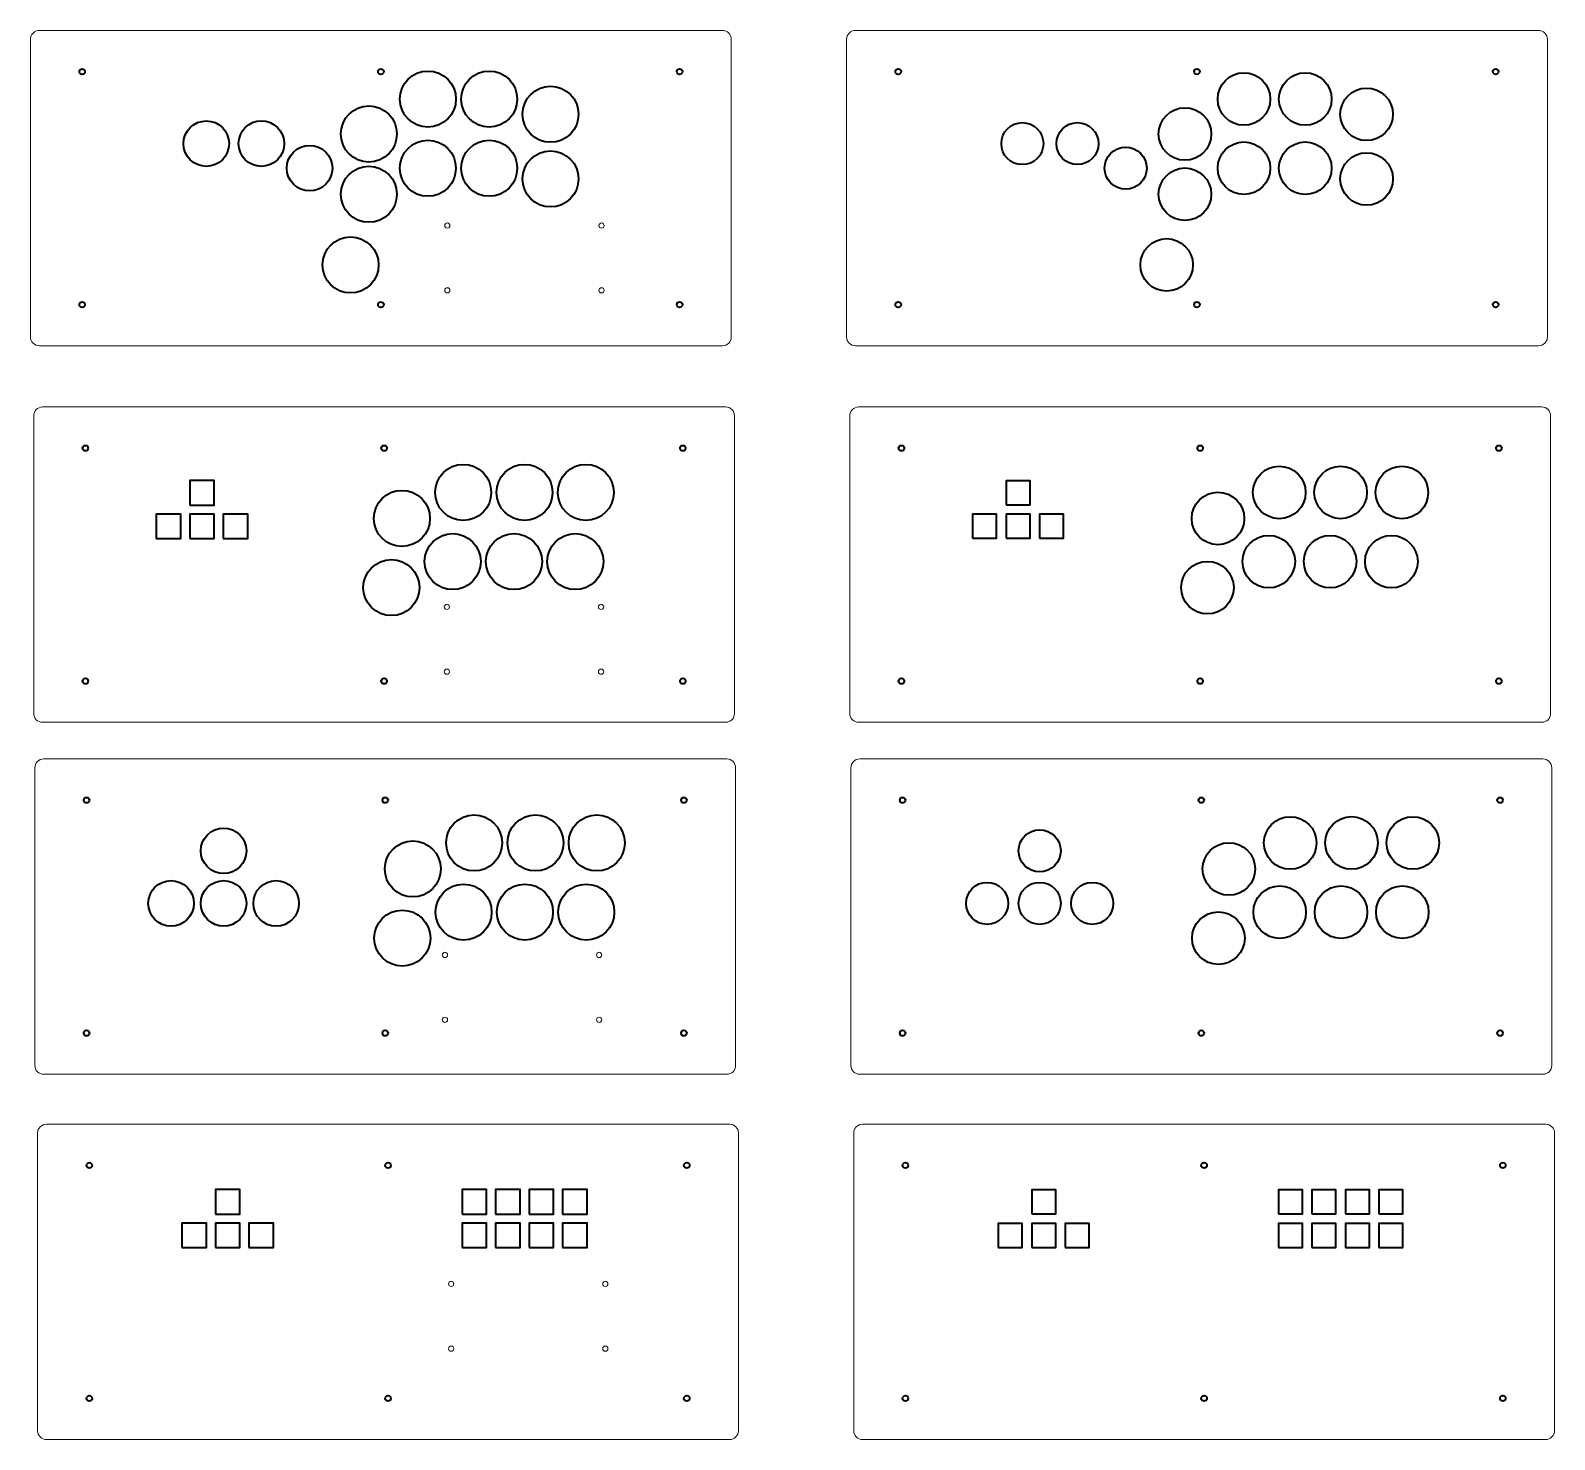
# Model space of a CAD drawing. Header units: millimetres. Extents: x 334 to 2107, y -1384 to 318.
# Drawn here: x 1237 to 2107, y -1384 to -580 of the extents above; entities that cross this region are included whole.
import ezdxf

# ---------------------------------------------------------------- set-up
doc = ezdxf.new("R2010")
doc.units = ezdxf.units.MM
doc.header["$MEASUREMENT"] = 0
doc.layers.add('Layer 1', color=7, linetype='Continuous')

msp = doc.modelspace()

# ---------------------------------------------------------------- linework, layer by layer
at = {"layer": 'Layer 1', "color": 250, "lineweight": 35}
for points in [[(1328.0575, -850.9573), (1342.0575, -850.9573), (1342.0575, -836.9573), (1328.0575, -836.9573), (1328.0575, -850.9573)], [(1794.0018, -850.8073), (1807.7018, -850.8073), (1807.7018, -837.1073), (1794.0018, -837.1073), (1794.0018, -850.8073)], [(1308.9572, -870.0576), (1322.9572, -870.0576), (1322.9572, -856.0576), (1308.9572, -856.0576), (1308.9572, -870.0576)], [(1328.0575, -870.0576), (1342.0575, -870.0576), (1342.0575, -856.0576), (1328.0575, -856.0576), (1328.0575, -870.0576)], [(1347.1575, -870.0576), (1361.1575, -870.0576), (1361.1575, -856.0576), (1347.1575, -856.0576), (1347.1575, -870.0576)], [(1774.9015, -869.9076), (1788.6015, -869.9076), (1788.6015, -856.2076), (1774.9015, -856.2076), (1774.9015, -869.9076)], [(1794.0018, -869.9076), (1807.7018, -869.9076), (1807.7018, -856.2076), (1794.0018, -856.2076), (1794.0018, -869.9076)], [(1813.1018, -869.9076), (1826.8018, -869.9076), (1826.8018, -856.2076), (1813.1018, -856.2076), (1813.1018, -869.9076)], [(1342.732, -1255.7555), (1356.732, -1255.7555), (1356.732, -1241.7555), (1342.732, -1241.7555), (1342.732, -1255.7555)], [(1483.5586, -1255.7555), (1497.5586, -1255.7555), (1497.5586, -1241.7555), (1483.5586, -1241.7555), (1483.5586, -1255.7555)], [(1502.6589, -1255.7555), (1516.6589, -1255.7555), (1516.6589, -1241.7555), (1502.6589, -1241.7555), (1502.6589, -1255.7555)], [(1521.7589, -1255.7555), (1535.7589, -1255.7555), (1535.7589, -1241.7555), (1521.7589, -1241.7555), (1521.7589, -1255.7555)], [(1540.8589, -1255.7555), (1554.8589, -1255.7555), (1554.8589, -1241.7555), (1540.8589, -1241.7555), (1540.8589, -1255.7555)], [(1808.6763, -1255.6055), (1822.3763, -1255.6055), (1822.3763, -1241.9055), (1808.6763, -1241.9055), (1808.6763, -1255.6055)], [(1949.5029, -1255.6055), (1963.2029, -1255.6055), (1963.2029, -1241.9055), (1949.5029, -1241.9055), (1949.5029, -1255.6055)], [(1968.6032, -1255.6055), (1982.3032, -1255.6055), (1982.3032, -1241.9055), (1968.6032, -1241.9055), (1968.6032, -1255.6055)], [(1987.7032, -1255.6055), (2001.4032, -1255.6055), (2001.4032, -1241.9055), (1987.7032, -1241.9055), (1987.7032, -1255.6055)], [(2006.8032, -1255.6055), (2020.5032, -1255.6055), (2020.5032, -1241.9055), (2006.8032, -1241.9055), (2006.8032, -1255.6055)], [(1323.6317, -1274.8558), (1337.6317, -1274.8558), (1337.6317, -1260.8558), (1323.6317, -1260.8558), (1323.6317, -1274.8558)], [(1342.732, -1274.8558), (1356.732, -1274.8558), (1356.732, -1260.8558), (1342.732, -1260.8558), (1342.732, -1274.8558)], [(1361.832, -1274.8558), (1375.832, -1274.8558), (1375.832, -1260.8558), (1361.832, -1260.8558), (1361.832, -1274.8558)], [(1483.5586, -1274.8558), (1497.5586, -1274.8558), (1497.5586, -1260.8558), (1483.5586, -1260.8558), (1483.5586, -1274.8558)], [(1502.6589, -1274.8558), (1516.6589, -1274.8558), (1516.6589, -1260.8558), (1502.6589, -1260.8558), (1502.6589, -1274.8558)], [(1521.7589, -1274.8558), (1535.7589, -1274.8558), (1535.7589, -1260.8558), (1521.7589, -1260.8558), (1521.7589, -1274.8558)], [(1540.8589, -1274.8558), (1554.8589, -1274.8558), (1554.8589, -1260.8558), (1540.8589, -1260.8558), (1540.8589, -1274.8558)], [(1789.576, -1274.7058), (1803.276, -1274.7058), (1803.276, -1261.0058), (1789.576, -1261.0058), (1789.576, -1274.7058)], [(1808.6763, -1274.7058), (1822.3763, -1274.7058), (1822.3763, -1261.0058), (1808.6763, -1261.0058), (1808.6763, -1274.7058)], [(1827.7763, -1274.7058), (1841.4763, -1274.7058), (1841.4763, -1261.0058), (1827.7763, -1261.0058), (1827.7763, -1274.7058)], [(1949.5029, -1274.7058), (1963.2029, -1274.7058), (1963.2029, -1261.0058), (1949.5029, -1261.0058), (1949.5029, -1274.7058)], [(1968.6032, -1274.7058), (1982.3032, -1274.7058), (1982.3032, -1261.0058), (1968.6032, -1261.0058), (1968.6032, -1274.7058)], [(1987.7032, -1274.7058), (2001.4032, -1274.7058), (2001.4032, -1261.0058), (1987.7032, -1261.0058), (1987.7032, -1274.7058)], [(2006.8032, -1274.7058), (2020.5032, -1274.7058), (2020.5032, -1261.0058), (2006.8032, -1261.0058), (2006.8032, -1274.7058)]]:
    msp.add_lwpolyline(points, close=True, dxfattribs=at)
for centre, major_axis, ratio in [((1464.0061, -619.1515), (0, 16), 1), ((1499.0061, -619.1515), (0, 16), 1), ((1929.8004, -619.1515), (0, 15), 1), ((1964.8004, -619.1515), (0, 15), 1), ((1534.0061, -627.8609), (0, 16), 1), ((1999.8004, -627.8609), (0, 15), 1), ((1430.3161, -639.1057), (0, 16), 1), ((1896.1104, -639.1057), (0, 15), 1), ((1337.528, -644.6143), (0, 13.0001), 0.99999231), ((1368.9779, -644.5894), (0, 13.0001), 0.99999231), ((1803.3223, -644.6143), (0, 12.0001), 0.99999167), ((1834.7722, -644.5894), (0, 12.0001), 0.99999167), ((1464.0018, -658.6515), (0, 16), 1), ((1499.0018, -658.6515), (0, 16), 1), ((1929.7961, -658.6515), (0, 15), 1), ((1964.7961, -658.6515), (0, 15), 1), ((1396.5029, -658.6268), (0, 13.0001), 0.99999231), ((1534.0018, -664.7704), (0, 16), 1), ((1862.2972, -658.6268), (0, 12.0001), 0.99999167), ((1999.7961, -664.7704), (0, 15), 1), ((1430.3161, -673.5015), (0, 16), 1), ((1896.1104, -673.5015), (0, 15), 1), ((1419.8739, -713.8505), (0, 16), 1), ((1885.6682, -713.8505), (0, 15), 1), ((1484.1646, -843.7372), (0, 16), 1), ((1519.1646, -843.7247), (0, 16), 1), ((1554.1646, -843.7372), (0, 16), 1), ((1949.9589, -843.7372), (0, 15), 1), ((1984.9589, -843.7247), (0, 15), 1), ((2019.9589, -843.7372), (0, 15), 1), ((1449.1646, -858.5872), (0, 16), 1), ((1914.9589, -858.5872), (0, 15), 1), ((1478.1646, -883.2247), (0, 16), 1), ((1513.1647, -883.2247), (0, 16), 1), ((1548.1646, -883.2247), (0, 16), 1), ((1943.9589, -883.2247), (0, 15), 1), ((1978.959, -883.2247), (0, 15), 1), ((2013.9589, -883.2247), (0, 15), 1), ((1443.1646, -898.0747), (0, 16), 1), ((1908.9589, -898.0747), (0, 15), 1), ((1490.4147, -1043.8427), (0, 16), 1), ((1525.4147, -1043.8302), (0, 16), 1), ((1560.4147, -1043.8427), (0, 16), 1), ((1956.209, -1043.8427), (0, 15), 1), ((1991.209, -1043.8302), (0, 15), 1), ((2026.209, -1043.8427), (0, 15), 1), ((1347.4084, -1048.3241), (0, 13.0001), 0.99999231), ((1455.4147, -1058.6927), (0, 16), 1), ((1813.2027, -1048.3241), (0, 12.0001), 0.99999167), ((1921.209, -1058.6927), (0, 15), 1), ((1317.4084, -1078.3241), (0, 13.0001), 0.99999231), ((1347.4084, -1078.3241), (0, 13.0001), 0.99999231), ((1377.4084, -1078.3241), (0, 13.0001), 0.99999231), ((1484.4147, -1083.3302), (0, 16), 1), ((1519.4148, -1083.3302), (0, 16), 1), ((1554.4147, -1083.3302), (0, 16), 1), ((1783.2027, -1078.3241), (0, 12.0001), 0.99999167), ((1813.2027, -1078.3241), (0, 12.0001), 0.99999167), ((1843.2027, -1078.3241), (0, 12.0001), 0.99999167), ((1950.209, -1083.3302), (0, 15), 1), ((1985.2091, -1083.3302), (0, 15), 1), ((2020.209, -1083.3302), (0, 15), 1), ((1449.4147, -1098.1802), (0, 16), 1), ((1915.209, -1098.1802), (0, 15), 1)]:
    msp.add_ellipse(centre, major_axis=major_axis, ratio=ratio, dxfattribs=at)
at = {"layer": 'Layer 1', "lineweight": 9}
for points in [[(1237.1839, -585.007), (1237.1839, -585.007), (1237.1839, -755.007), (1237.1839, -755.007), (1237.1848, -756.3339), (1237.7127, -757.6062), (1238.6516, -758.5439), (1239.5904, -759.4815), (1240.857, -760.0079), (1242.1839, -760.007), (1242.1839, -760.007), (1632.1839, -760.007), (1632.1839, -760.007), (1633.5108, -760.0062), (1634.7831, -759.4783), (1635.7208, -758.5394), (1636.6585, -757.6005), (1637.1848, -756.3339), (1637.1839, -755.007), (1637.1839, -755.007), (1637.1839, -585.007), (1637.1839, -585.007), (1637.1831, -583.6801), (1636.6552, -582.4079), (1635.7163, -581.4702), (1634.7774, -580.5325), (1633.5108, -580.0062), (1632.1839, -580.007), (1632.1839, -580.007), (1242.1839, -580.007), (1242.1839, -580.007), (1240.857, -580.0079), (1239.5848, -580.5358), (1238.6471, -581.4746), (1237.7094, -582.4135), (1237.1831, -583.6801), (1237.1839, -585.007)], [(1702.9782, -585.007), (1702.9782, -585.007), (1702.9782, -755.007), (1702.9782, -755.007), (1702.9791, -756.3339), (1703.507, -757.6062), (1704.4459, -758.5439), (1705.3847, -759.4815), (1706.6513, -760.0079), (1707.9782, -760.007), (1707.9782, -760.007), (2097.9782, -760.007), (2097.9782, -760.007), (2099.3051, -760.0062), (2100.5774, -759.4783), (2101.5151, -758.5394), (2102.4528, -757.6005), (2102.9791, -756.3339), (2102.9782, -755.007), (2102.9782, -755.007), (2102.9782, -585.007), (2102.9782, -585.007), (2102.9774, -583.6801), (2102.4495, -582.4079), (2101.5106, -581.4702), (2100.5717, -580.5325), (2099.3051, -580.0062), (2097.9782, -580.007), (2097.9782, -580.007), (1707.9782, -580.007), (1707.9782, -580.007), (1706.6513, -580.0079), (1705.3791, -580.5358), (1704.4414, -581.4746), (1703.5037, -582.4135), (1702.9774, -583.6801), (1702.9782, -585.007)], [(1239.018, -799.959), (1239.018, -799.959), (1239.018, -969.959), (1239.018, -969.959), (1239.0189, -971.2859), (1239.5468, -972.5582), (1240.4857, -973.4959), (1241.4245, -974.4335), (1242.6911, -974.9599), (1244.018, -974.959), (1244.018, -974.959), (1634.018, -974.959), (1634.018, -974.959), (1635.3449, -974.9582), (1636.6172, -974.4303), (1637.5549, -973.4914), (1638.4926, -972.5525), (1639.0189, -971.2859), (1639.018, -969.959), (1639.018, -969.959), (1639.018, -799.959), (1639.018, -799.959), (1639.0172, -798.6321), (1638.4893, -797.3599), (1637.5504, -796.4222), (1636.6115, -795.4845), (1635.3449, -794.9582), (1634.018, -794.959), (1634.018, -794.959), (1244.018, -794.959), (1244.018, -794.959), (1242.6911, -794.9599), (1241.4189, -795.4878), (1240.4812, -796.4266), (1239.5435, -797.3655), (1239.0172, -798.6321), (1239.018, -799.959)], [(1704.8123, -799.959), (1704.8123, -799.959), (1704.8123, -969.959), (1704.8123, -969.959), (1704.8132, -971.2859), (1705.3411, -972.5582), (1706.28, -973.4959), (1707.2188, -974.4335), (1708.4854, -974.9599), (1709.8123, -974.959), (1709.8123, -974.959), (2099.8123, -974.959), (2099.8123, -974.959), (2101.1392, -974.9582), (2102.4115, -974.4303), (2103.3492, -973.4914), (2104.2869, -972.5525), (2104.8132, -971.2859), (2104.8123, -969.959), (2104.8123, -969.959), (2104.8123, -799.959), (2104.8123, -799.959), (2104.8115, -798.6321), (2104.2836, -797.3599), (2103.3447, -796.4222), (2102.4058, -795.4845), (2101.1392, -794.9582), (2099.8123, -794.959), (2099.8123, -794.959), (1709.8123, -794.959), (1709.8123, -794.959), (1708.4854, -794.9599), (1707.2132, -795.4878), (1706.2755, -796.4266), (1705.3378, -797.3655), (1704.8115, -798.6321), (1704.8123, -799.959)], [(1239.6752, -1000.8967), (1239.6752, -1000.8967), (1239.6752, -1170.8967), (1239.6752, -1170.8967), (1239.6761, -1172.2236), (1240.204, -1173.4959), (1241.1429, -1174.4336), (1242.0817, -1175.3712), (1243.3483, -1175.8976), (1244.6752, -1175.8967), (1244.6752, -1175.8967), (1634.6752, -1175.8967), (1634.6752, -1175.8967), (1636.0021, -1175.8959), (1637.2744, -1175.368), (1638.2121, -1174.4291), (1639.1498, -1173.4902), (1639.6761, -1172.2236), (1639.6752, -1170.8967), (1639.6752, -1170.8967), (1639.6752, -1000.8967), (1639.6752, -1000.8967), (1639.6744, -999.5698), (1639.1465, -998.2976), (1638.2076, -997.3599), (1637.2687, -996.4222), (1636.0021, -995.8959), (1634.6752, -995.8967), (1634.6752, -995.8967), (1244.6752, -995.8967), (1244.6752, -995.8967), (1243.3483, -995.8976), (1242.0761, -996.4255), (1241.1384, -997.3643), (1240.2007, -998.3032), (1239.6744, -999.5698), (1239.6752, -1000.8967)], [(1705.4695, -1000.8967), (1705.4695, -1000.8967), (1705.4695, -1170.8967), (1705.4695, -1170.8967), (1705.4704, -1172.2236), (1705.9983, -1173.4959), (1706.9372, -1174.4336), (1707.876, -1175.3712), (1709.1426, -1175.8976), (1710.4695, -1175.8967), (1710.4695, -1175.8967), (2100.4695, -1175.8967), (2100.4695, -1175.8967), (2101.7964, -1175.8959), (2103.0687, -1175.368), (2104.0064, -1174.4291), (2104.9441, -1173.4902), (2105.4704, -1172.2236), (2105.4695, -1170.8967), (2105.4695, -1170.8967), (2105.4695, -1000.8967), (2105.4695, -1000.8967), (2105.4687, -999.5698), (2104.9408, -998.2976), (2104.0019, -997.3599), (2103.063, -996.4222), (2101.7964, -995.8959), (2100.4695, -995.8967), (2100.4695, -995.8967), (1710.4695, -995.8967), (1710.4695, -995.8967), (1709.1426, -995.8976), (1707.8704, -996.4255), (1706.9327, -997.3643), (1705.995, -998.3032), (1705.4687, -999.5698), (1705.4695, -1000.8967)], [(1241.266, -1209.4118), (1241.266, -1209.4118), (1241.266, -1379.4118), (1241.266, -1379.4118), (1241.2669, -1380.7387), (1241.7948, -1382.011), (1242.7337, -1382.9487), (1243.6725, -1383.8863), (1244.9391, -1384.4127), (1246.266, -1384.4118), (1246.266, -1384.4118), (1636.266, -1384.4118), (1636.266, -1384.4118), (1637.5929, -1384.411), (1638.8652, -1383.8831), (1639.8029, -1382.9442), (1640.7406, -1382.0053), (1641.2669, -1380.7387), (1641.266, -1379.4118), (1641.266, -1379.4118), (1641.266, -1209.4118), (1641.266, -1209.4118), (1641.2652, -1208.0849), (1640.7373, -1206.8127), (1639.7984, -1205.875), (1638.8595, -1204.9373), (1637.5929, -1204.411), (1636.266, -1204.4118), (1636.266, -1204.4118), (1246.266, -1204.4118), (1246.266, -1204.4118), (1244.9391, -1204.4127), (1243.6669, -1204.9406), (1242.7292, -1205.8794), (1241.7915, -1206.8183), (1241.2652, -1208.0849), (1241.266, -1209.4118)], [(1707.0603, -1209.4118), (1707.0603, -1209.4118), (1707.0603, -1379.4118), (1707.0603, -1379.4118), (1707.0612, -1380.7387), (1707.5891, -1382.011), (1708.528, -1382.9487), (1709.4668, -1383.8863), (1710.7334, -1384.4127), (1712.0603, -1384.4118), (1712.0603, -1384.4118), (2102.0603, -1384.4118), (2102.0603, -1384.4118), (2103.3872, -1384.411), (2104.6595, -1383.8831), (2105.5972, -1382.9442), (2106.5349, -1382.0053), (2107.0612, -1380.7387), (2107.0603, -1379.4118), (2107.0603, -1379.4118), (2107.0603, -1209.4118), (2107.0603, -1209.4118), (2107.0595, -1208.0849), (2106.5316, -1206.8127), (2105.5927, -1205.875), (2104.6538, -1204.9373), (2103.3872, -1204.411), (2102.0603, -1204.4118), (2102.0603, -1204.4118), (1712.0603, -1204.4118), (1712.0603, -1204.4118), (1710.7334, -1204.4127), (1709.4612, -1204.9406), (1708.5235, -1205.8794), (1707.5858, -1206.8183), (1707.0595, -1208.0849), (1707.0603, -1209.4118)]]:
    msp.add_open_spline(points, degree=3, knots=[0, 0, 0, 0, 0.08333333, 0.08333333, 0.08333333, 0.16666667, 0.16666667, 0.16666667, 0.25, 0.25, 0.25, 0.33333333, 0.33333333, 0.33333333, 0.41666667, 0.41666667, 0.41666667, 0.5, 0.5, 0.5, 0.58333333, 0.58333333, 0.58333333, 0.66666667, 0.66666667, 0.66666667, 0.75, 0.75, 0.75, 0.83333333, 0.83333333, 0.83333333, 0.91666667, 0.91666667, 0.91666667, 1, 1, 1, 1], dxfattribs=at)
at = {"layer": 'Layer 1', "lineweight": 35}
for points in [[(1268.2838, -603.507), (1268.2838, -602.6233), (1267.5675, -601.907), (1266.6838, -601.907), (1265.8001, -601.907), (1265.0838, -602.6233), (1265.0838, -603.507), (1265.0838, -604.3907), (1265.8001, -605.107), (1266.6838, -605.107), (1267.5675, -605.107), (1268.2838, -604.3907), (1268.2838, -603.507)], [(1438.7839, -603.507), (1438.7839, -602.6233), (1438.0676, -601.907), (1437.1839, -601.907), (1436.3002, -601.907), (1435.5839, -602.6233), (1435.5839, -603.507), (1435.5839, -604.3907), (1436.3002, -605.107), (1437.1839, -605.107), (1438.0676, -605.107), (1438.7839, -604.3907), (1438.7839, -603.507)], [(1609.2838, -603.507), (1609.2838, -602.6233), (1608.5675, -601.907), (1607.6838, -601.907), (1606.8001, -601.907), (1606.0838, -602.6233), (1606.0838, -603.507), (1606.0838, -604.3907), (1606.8001, -605.107), (1607.6838, -605.107), (1608.5675, -605.107), (1609.2838, -604.3907), (1609.2838, -603.507)], [(1734.0781, -603.507), (1734.0781, -602.6233), (1733.3618, -601.907), (1732.4781, -601.907), (1731.5944, -601.907), (1730.8781, -602.6233), (1730.8781, -603.507), (1730.8781, -604.3907), (1731.5944, -605.107), (1732.4781, -605.107), (1733.3618, -605.107), (1734.0781, -604.3907), (1734.0781, -603.507)], [(1904.5782, -603.507), (1904.5782, -602.6233), (1903.8619, -601.907), (1902.9782, -601.907), (1902.0945, -601.907), (1901.3782, -602.6233), (1901.3782, -603.507), (1901.3782, -604.3907), (1902.0945, -605.107), (1902.9782, -605.107), (1903.8619, -605.107), (1904.5782, -604.3907), (1904.5782, -603.507)], [(2075.0781, -603.507), (2075.0781, -602.6233), (2074.3618, -601.907), (2073.4781, -601.907), (2072.5944, -601.907), (2071.8781, -602.6233), (2071.8781, -603.507), (2071.8781, -604.3907), (2072.5944, -605.107), (2073.4781, -605.107), (2074.3618, -605.107), (2075.0781, -604.3907), (2075.0781, -603.507)], [(1268.2838, -736.507), (1268.2838, -735.6233), (1267.5675, -734.907), (1266.6838, -734.907), (1265.8001, -734.907), (1265.0838, -735.6233), (1265.0838, -736.507), (1265.0838, -737.3907), (1265.8001, -738.107), (1266.6838, -738.107), (1267.5675, -738.107), (1268.2838, -737.3907), (1268.2838, -736.507)], [(1438.7839, -736.5071), (1438.7839, -735.6234), (1438.0676, -734.9071), (1437.1839, -734.9071), (1436.3002, -734.9071), (1435.5839, -735.6234), (1435.5839, -736.5071), (1435.5839, -737.3908), (1436.3002, -738.1071), (1437.1839, -738.1071), (1438.0676, -738.1071), (1438.7839, -737.3908), (1438.7839, -736.5071)], [(1609.2838, -736.507), (1609.2838, -735.6233), (1608.5675, -734.907), (1607.6838, -734.907), (1606.8001, -734.907), (1606.0838, -735.6233), (1606.0838, -736.507), (1606.0838, -737.3907), (1606.8001, -738.107), (1607.6838, -738.107), (1608.5675, -738.107), (1609.2838, -737.3907), (1609.2838, -736.507)], [(1734.0781, -736.507), (1734.0781, -735.6233), (1733.3618, -734.907), (1732.4781, -734.907), (1731.5944, -734.907), (1730.8781, -735.6233), (1730.8781, -736.507), (1730.8781, -737.3907), (1731.5944, -738.107), (1732.4781, -738.107), (1733.3618, -738.107), (1734.0781, -737.3907), (1734.0781, -736.507)], [(1904.5782, -736.5071), (1904.5782, -735.6234), (1903.8619, -734.9071), (1902.9782, -734.9071), (1902.0945, -734.9071), (1901.3782, -735.6234), (1901.3782, -736.5071), (1901.3782, -737.3908), (1902.0945, -738.1071), (1902.9782, -738.1071), (1903.8619, -738.1071), (1904.5782, -737.3908), (1904.5782, -736.5071)], [(2075.0781, -736.507), (2075.0781, -735.6233), (2074.3618, -734.907), (2073.4781, -734.907), (2072.5944, -734.907), (2071.8781, -735.6233), (2071.8781, -736.507), (2071.8781, -737.3907), (2072.5944, -738.107), (2073.4781, -738.107), (2074.3618, -738.107), (2075.0781, -737.3907), (2075.0781, -736.507)], [(1270.1179, -818.459), (1270.1179, -817.5753), (1269.4016, -816.859), (1268.5179, -816.859), (1267.6342, -816.859), (1266.9179, -817.5753), (1266.9179, -818.459), (1266.9179, -819.3427), (1267.6342, -820.059), (1268.5179, -820.059), (1269.4016, -820.059), (1270.1179, -819.3427), (1270.1179, -818.459)], [(1440.618, -818.459), (1440.618, -817.5753), (1439.9017, -816.859), (1439.018, -816.859), (1438.1343, -816.859), (1437.418, -817.5753), (1437.418, -818.459), (1437.418, -819.3427), (1438.1343, -820.059), (1439.018, -820.059), (1439.9017, -820.059), (1440.618, -819.3427), (1440.618, -818.459)], [(1611.1179, -818.459), (1611.1179, -817.5753), (1610.4016, -816.859), (1609.5179, -816.859), (1608.6342, -816.859), (1607.9179, -817.5753), (1607.9179, -818.459), (1607.9179, -819.3427), (1608.6342, -820.059), (1609.5179, -820.059), (1610.4016, -820.059), (1611.1179, -819.3427), (1611.1179, -818.459)], [(1735.9122, -818.459), (1735.9122, -817.5753), (1735.1959, -816.859), (1734.3122, -816.859), (1733.4285, -816.859), (1732.7122, -817.5753), (1732.7122, -818.459), (1732.7122, -819.3427), (1733.4285, -820.059), (1734.3122, -820.059), (1735.1959, -820.059), (1735.9122, -819.3427), (1735.9122, -818.459)], [(1906.4123, -818.459), (1906.4123, -817.5753), (1905.696, -816.859), (1904.8123, -816.859), (1903.9286, -816.859), (1903.2123, -817.5753), (1903.2123, -818.459), (1903.2123, -819.3427), (1903.9286, -820.059), (1904.8123, -820.059), (1905.696, -820.059), (1906.4123, -819.3427), (1906.4123, -818.459)], [(2076.9122, -818.459), (2076.9122, -817.5753), (2076.1959, -816.859), (2075.3122, -816.859), (2074.4285, -816.859), (2073.7122, -817.5753), (2073.7122, -818.459), (2073.7122, -819.3427), (2074.4285, -820.059), (2075.3122, -820.059), (2076.1959, -820.059), (2076.9122, -819.3427), (2076.9122, -818.459)], [(1270.1179, -951.459), (1270.1179, -950.5753), (1269.4016, -949.859), (1268.5179, -949.859), (1267.6342, -949.859), (1266.9179, -950.5753), (1266.9179, -951.459), (1266.9179, -952.3427), (1267.6342, -953.059), (1268.5179, -953.059), (1269.4016, -953.059), (1270.1179, -952.3427), (1270.1179, -951.459)], [(1440.618, -951.4591), (1440.618, -950.5754), (1439.9017, -949.8591), (1439.018, -949.8591), (1438.1343, -949.8591), (1437.418, -950.5754), (1437.418, -951.4591), (1437.418, -952.3428), (1438.1343, -953.0591), (1439.018, -953.0591), (1439.9017, -953.0591), (1440.618, -952.3428), (1440.618, -951.4591)], [(1611.1179, -951.459), (1611.1179, -950.5753), (1610.4016, -949.859), (1609.5179, -949.859), (1608.6342, -949.859), (1607.9179, -950.5753), (1607.9179, -951.459), (1607.9179, -952.3427), (1608.6342, -953.059), (1609.5179, -953.059), (1610.4016, -953.059), (1611.1179, -952.3427), (1611.1179, -951.459)], [(1735.9122, -951.459), (1735.9122, -950.5753), (1735.1959, -949.859), (1734.3122, -949.859), (1733.4285, -949.859), (1732.7122, -950.5753), (1732.7122, -951.459), (1732.7122, -952.3427), (1733.4285, -953.059), (1734.3122, -953.059), (1735.1959, -953.059), (1735.9122, -952.3427), (1735.9122, -951.459)], [(1906.4123, -951.4591), (1906.4123, -950.5754), (1905.696, -949.8591), (1904.8123, -949.8591), (1903.9286, -949.8591), (1903.2123, -950.5754), (1903.2123, -951.4591), (1903.2123, -952.3428), (1903.9286, -953.0591), (1904.8123, -953.0591), (1905.696, -953.0591), (1906.4123, -952.3428), (1906.4123, -951.4591)], [(2076.9122, -951.459), (2076.9122, -950.5753), (2076.1959, -949.859), (2075.3122, -949.859), (2074.4285, -949.859), (2073.7122, -950.5753), (2073.7122, -951.459), (2073.7122, -952.3427), (2074.4285, -953.059), (2075.3122, -953.059), (2076.1959, -953.059), (2076.9122, -952.3427), (2076.9122, -951.459)], [(1270.7751, -1019.3967), (1270.7751, -1018.513), (1270.0588, -1017.7967), (1269.1751, -1017.7967), (1268.2914, -1017.7967), (1267.5751, -1018.513), (1267.5751, -1019.3967), (1267.5751, -1020.2804), (1268.2914, -1020.9967), (1269.1751, -1020.9967), (1270.0588, -1020.9967), (1270.7751, -1020.2804), (1270.7751, -1019.3967)], [(1441.2752, -1019.3967), (1441.2752, -1018.513), (1440.5589, -1017.7967), (1439.6752, -1017.7967), (1438.7915, -1017.7967), (1438.0752, -1018.513), (1438.0752, -1019.3967), (1438.0752, -1020.2804), (1438.7915, -1020.9967), (1439.6752, -1020.9967), (1440.5589, -1020.9967), (1441.2752, -1020.2804), (1441.2752, -1019.3967)], [(1611.7751, -1019.3967), (1611.7751, -1018.513), (1611.0588, -1017.7967), (1610.1751, -1017.7967), (1609.2914, -1017.7967), (1608.5751, -1018.513), (1608.5751, -1019.3967), (1608.5751, -1020.2804), (1609.2914, -1020.9967), (1610.1751, -1020.9967), (1611.0588, -1020.9967), (1611.7751, -1020.2804), (1611.7751, -1019.3967)], [(1736.5694, -1019.3967), (1736.5694, -1018.513), (1735.8531, -1017.7967), (1734.9694, -1017.7967), (1734.0857, -1017.7967), (1733.3694, -1018.513), (1733.3694, -1019.3967), (1733.3694, -1020.2804), (1734.0857, -1020.9967), (1734.9694, -1020.9967), (1735.8531, -1020.9967), (1736.5694, -1020.2804), (1736.5694, -1019.3967)], [(1907.0695, -1019.3967), (1907.0695, -1018.513), (1906.3532, -1017.7967), (1905.4695, -1017.7967), (1904.5858, -1017.7967), (1903.8695, -1018.513), (1903.8695, -1019.3967), (1903.8695, -1020.2804), (1904.5858, -1020.9967), (1905.4695, -1020.9967), (1906.3532, -1020.9967), (1907.0695, -1020.2804), (1907.0695, -1019.3967)], [(2077.5694, -1019.3967), (2077.5694, -1018.513), (2076.8531, -1017.7967), (2075.9694, -1017.7967), (2075.0857, -1017.7967), (2074.3694, -1018.513), (2074.3694, -1019.3967), (2074.3694, -1020.2804), (2075.0857, -1020.9967), (2075.9694, -1020.9967), (2076.8531, -1020.9967), (2077.5694, -1020.2804), (2077.5694, -1019.3967)], [(1270.7751, -1152.3967), (1270.7751, -1151.513), (1270.0588, -1150.7967), (1269.1751, -1150.7967), (1268.2914, -1150.7967), (1267.5751, -1151.513), (1267.5751, -1152.3967), (1267.5751, -1153.2804), (1268.2914, -1153.9967), (1269.1751, -1153.9967), (1270.0588, -1153.9967), (1270.7751, -1153.2804), (1270.7751, -1152.3967)], [(1441.2752, -1152.3968), (1441.2752, -1151.5131), (1440.5589, -1150.7968), (1439.6752, -1150.7968), (1438.7915, -1150.7968), (1438.0752, -1151.5131), (1438.0752, -1152.3968), (1438.0752, -1153.2805), (1438.7915, -1153.9968), (1439.6752, -1153.9968), (1440.5589, -1153.9968), (1441.2752, -1153.2805), (1441.2752, -1152.3968)], [(1611.7751, -1152.3967), (1611.7751, -1151.513), (1611.0588, -1150.7967), (1610.1751, -1150.7967), (1609.2914, -1150.7967), (1608.5751, -1151.513), (1608.5751, -1152.3967), (1608.5751, -1153.2804), (1609.2914, -1153.9967), (1610.1751, -1153.9967), (1611.0588, -1153.9967), (1611.7751, -1153.2804), (1611.7751, -1152.3967)], [(1736.5694, -1152.3967), (1736.5694, -1151.513), (1735.8531, -1150.7967), (1734.9694, -1150.7967), (1734.0857, -1150.7967), (1733.3694, -1151.513), (1733.3694, -1152.3967), (1733.3694, -1153.2804), (1734.0857, -1153.9967), (1734.9694, -1153.9967), (1735.8531, -1153.9967), (1736.5694, -1153.2804), (1736.5694, -1152.3967)], [(1907.0695, -1152.3968), (1907.0695, -1151.5131), (1906.3532, -1150.7968), (1905.4695, -1150.7968), (1904.5858, -1150.7968), (1903.8695, -1151.5131), (1903.8695, -1152.3968), (1903.8695, -1153.2805), (1904.5858, -1153.9968), (1905.4695, -1153.9968), (1906.3532, -1153.9968), (1907.0695, -1153.2805), (1907.0695, -1152.3968)], [(2077.5694, -1152.3967), (2077.5694, -1151.513), (2076.8531, -1150.7967), (2075.9694, -1150.7967), (2075.0857, -1150.7967), (2074.3694, -1151.513), (2074.3694, -1152.3967), (2074.3694, -1153.2804), (2075.0857, -1153.9967), (2075.9694, -1153.9967), (2076.8531, -1153.9967), (2077.5694, -1153.2804), (2077.5694, -1152.3967)], [(1272.3659, -1227.9118), (1272.3659, -1227.0281), (1271.6496, -1226.3118), (1270.7659, -1226.3118), (1269.8822, -1226.3118), (1269.1659, -1227.0281), (1269.1659, -1227.9118), (1269.1659, -1228.7955), (1269.8822, -1229.5118), (1270.7659, -1229.5118), (1271.6496, -1229.5118), (1272.3659, -1228.7955), (1272.3659, -1227.9118)], [(1442.866, -1227.9118), (1442.866, -1227.0281), (1442.1497, -1226.3118), (1441.266, -1226.3118), (1440.3823, -1226.3118), (1439.666, -1227.0281), (1439.666, -1227.9118), (1439.666, -1228.7955), (1440.3823, -1229.5118), (1441.266, -1229.5118), (1442.1497, -1229.5118), (1442.866, -1228.7955), (1442.866, -1227.9118)], [(1613.3659, -1227.9118), (1613.3659, -1227.0281), (1612.6496, -1226.3118), (1611.7659, -1226.3118), (1610.8822, -1226.3118), (1610.1659, -1227.0281), (1610.1659, -1227.9118), (1610.1659, -1228.7955), (1610.8822, -1229.5118), (1611.7659, -1229.5118), (1612.6496, -1229.5118), (1613.3659, -1228.7955), (1613.3659, -1227.9118)], [(1738.1602, -1227.9118), (1738.1602, -1227.0281), (1737.4439, -1226.3118), (1736.5602, -1226.3118), (1735.6765, -1226.3118), (1734.9602, -1227.0281), (1734.9602, -1227.9118), (1734.9602, -1228.7955), (1735.6765, -1229.5118), (1736.5602, -1229.5118), (1737.4439, -1229.5118), (1738.1602, -1228.7955), (1738.1602, -1227.9118)], [(1908.6603, -1227.9118), (1908.6603, -1227.0281), (1907.944, -1226.3118), (1907.0603, -1226.3118), (1906.1766, -1226.3118), (1905.4603, -1227.0281), (1905.4603, -1227.9118), (1905.4603, -1228.7955), (1906.1766, -1229.5118), (1907.0603, -1229.5118), (1907.944, -1229.5118), (1908.6603, -1228.7955), (1908.6603, -1227.9118)], [(2079.1602, -1227.9118), (2079.1602, -1227.0281), (2078.4439, -1226.3118), (2077.5602, -1226.3118), (2076.6765, -1226.3118), (2075.9602, -1227.0281), (2075.9602, -1227.9118), (2075.9602, -1228.7955), (2076.6765, -1229.5118), (2077.5602, -1229.5118), (2078.4439, -1229.5118), (2079.1602, -1228.7955), (2079.1602, -1227.9118)], [(1272.3659, -1360.9118), (1272.3659, -1360.0281), (1271.6496, -1359.3118), (1270.7659, -1359.3118), (1269.8822, -1359.3118), (1269.1659, -1360.0281), (1269.1659, -1360.9118), (1269.1659, -1361.7955), (1269.8822, -1362.5118), (1270.7659, -1362.5118), (1271.6496, -1362.5118), (1272.3659, -1361.7955), (1272.3659, -1360.9118)], [(1442.866, -1360.9119), (1442.866, -1360.0282), (1442.1497, -1359.3119), (1441.266, -1359.3119), (1440.3823, -1359.3119), (1439.666, -1360.0282), (1439.666, -1360.9119), (1439.666, -1361.7956), (1440.3823, -1362.5119), (1441.266, -1362.5119), (1442.1497, -1362.5119), (1442.866, -1361.7956), (1442.866, -1360.9119)], [(1613.3659, -1360.9118), (1613.3659, -1360.0281), (1612.6496, -1359.3118), (1611.7659, -1359.3118), (1610.8822, -1359.3118), (1610.1659, -1360.0281), (1610.1659, -1360.9118), (1610.1659, -1361.7955), (1610.8822, -1362.5118), (1611.7659, -1362.5118), (1612.6496, -1362.5118), (1613.3659, -1361.7955), (1613.3659, -1360.9118)], [(1738.1602, -1360.9118), (1738.1602, -1360.0281), (1737.4439, -1359.3118), (1736.5602, -1359.3118), (1735.6765, -1359.3118), (1734.9602, -1360.0281), (1734.9602, -1360.9118), (1734.9602, -1361.7955), (1735.6765, -1362.5118), (1736.5602, -1362.5118), (1737.4439, -1362.5118), (1738.1602, -1361.7955), (1738.1602, -1360.9118)], [(1908.6603, -1360.9119), (1908.6603, -1360.0282), (1907.944, -1359.3119), (1907.0603, -1359.3119), (1906.1766, -1359.3119), (1905.4603, -1360.0282), (1905.4603, -1360.9119), (1905.4603, -1361.7956), (1906.1766, -1362.5119), (1907.0603, -1362.5119), (1907.944, -1362.5119), (1908.6603, -1361.7956), (1908.6603, -1360.9119)], [(2079.1602, -1360.9118), (2079.1602, -1360.0281), (2078.4439, -1359.3118), (2077.5602, -1359.3118), (2076.6765, -1359.3118), (2075.9602, -1360.0281), (2075.9602, -1360.9118), (2075.9602, -1361.7955), (2076.6765, -1362.5118), (2077.5602, -1362.5118), (2078.4439, -1362.5118), (2079.1602, -1361.7955), (2079.1602, -1360.9118)]]:
    msp.add_open_spline(points, degree=3, knots=[0, 0, 0, 0, 0.25, 0.25, 0.25, 0.5, 0.5, 0.5, 0.75, 0.75, 0.75, 1, 1, 1, 1], dxfattribs=at)
at = {"layer": 'Layer 1', "color": 250, "lineweight": 18}
for points in [[(1476.6273, -691.3637), (1476.6273, -692.1921), (1475.9557, -692.8637), (1475.1273, -692.8637), (1474.2989, -692.8637), (1473.6273, -692.1921), (1473.6273, -691.3637), (1473.6273, -690.5353), (1474.2989, -689.8637), (1475.1273, -689.8637), (1475.9557, -689.8637), (1476.6273, -690.5353), (1476.6273, -691.3637)], [(1564.6273, -691.3637), (1564.6273, -692.1921), (1563.9557, -692.8637), (1563.1273, -692.8637), (1562.2989, -692.8637), (1561.6273, -692.1921), (1561.6273, -691.3637), (1561.6273, -690.5353), (1562.2989, -689.8637), (1563.1273, -689.8637), (1563.9557, -689.8637), (1564.6273, -690.5353), (1564.6273, -691.3637)], [(1476.6273, -728.3637), (1476.6273, -729.1921), (1475.9557, -729.8637), (1475.1273, -729.8637), (1474.2989, -729.8637), (1473.6273, -729.1921), (1473.6273, -728.3637), (1473.6273, -727.5353), (1474.2989, -726.8637), (1475.1273, -726.8637), (1475.9557, -726.8637), (1476.6273, -727.5353), (1476.6273, -728.3637)], [(1564.6273, -728.3637), (1564.6273, -729.1921), (1563.9557, -729.8637), (1563.1273, -729.8637), (1562.2989, -729.8637), (1561.6273, -729.1921), (1561.6273, -728.3637), (1561.6273, -727.5353), (1562.2989, -726.8637), (1563.1273, -726.8637), (1563.9557, -726.8637), (1564.6273, -727.5353), (1564.6273, -728.3637)], [(1476.3508, -909.0659), (1476.3508, -909.8943), (1475.6792, -910.5659), (1474.8508, -910.5659), (1474.0224, -910.5659), (1473.3508, -909.8943), (1473.3508, -909.0659), (1473.3508, -908.2375), (1474.0224, -907.5659), (1474.8508, -907.5659), (1475.6792, -907.5659), (1476.3508, -908.2375), (1476.3508, -909.0659)], [(1564.3508, -909.0659), (1564.3508, -909.8943), (1563.6792, -910.5659), (1562.8508, -910.5659), (1562.0224, -910.5659), (1561.3508, -909.8943), (1561.3508, -909.0659), (1561.3508, -908.2375), (1562.0224, -907.5659), (1562.8508, -907.5659), (1563.6792, -907.5659), (1564.3508, -908.2375), (1564.3508, -909.0659)], [(1476.3508, -946.0659), (1476.3508, -946.8943), (1475.6792, -947.5659), (1474.8508, -947.5659), (1474.0224, -947.5659), (1473.3508, -946.8943), (1473.3508, -946.0659), (1473.3508, -945.2375), (1474.0224, -944.5659), (1474.8508, -944.5659), (1475.6792, -944.5659), (1476.3508, -945.2375), (1476.3508, -946.0659)], [(1564.3508, -946.0659), (1564.3508, -946.8943), (1563.6792, -947.5659), (1562.8508, -947.5659), (1562.0224, -947.5659), (1561.3508, -946.8943), (1561.3508, -946.0659), (1561.3508, -945.2375), (1562.0224, -944.5659), (1562.8508, -944.5659), (1563.6792, -944.5659), (1564.3508, -945.2375), (1564.3508, -946.0659)], [(1475.2448, -1107.7728), (1475.2448, -1108.6012), (1474.5732, -1109.2728), (1473.7448, -1109.2728), (1472.9164, -1109.2728), (1472.2448, -1108.6012), (1472.2448, -1107.7728), (1472.2448, -1106.9444), (1472.9164, -1106.2728), (1473.7448, -1106.2728), (1474.5732, -1106.2728), (1475.2448, -1106.9444), (1475.2448, -1107.7728)], [(1563.2448, -1107.7728), (1563.2448, -1108.6012), (1562.5732, -1109.2728), (1561.7448, -1109.2728), (1560.9164, -1109.2728), (1560.2448, -1108.6012), (1560.2448, -1107.7728), (1560.2448, -1106.9444), (1560.9164, -1106.2728), (1561.7448, -1106.2728), (1562.5732, -1106.2728), (1563.2448, -1106.9444), (1563.2448, -1107.7728)], [(1475.2448, -1144.7728), (1475.2448, -1145.6012), (1474.5732, -1146.2728), (1473.7448, -1146.2728), (1472.9164, -1146.2728), (1472.2448, -1145.6012), (1472.2448, -1144.7728), (1472.2448, -1143.9444), (1472.9164, -1143.2728), (1473.7448, -1143.2728), (1474.5732, -1143.2728), (1475.2448, -1143.9444), (1475.2448, -1144.7728)], [(1563.2448, -1144.7728), (1563.2448, -1145.6012), (1562.5732, -1146.2728), (1561.7448, -1146.2728), (1560.9164, -1146.2728), (1560.2448, -1145.6012), (1560.2448, -1144.7728), (1560.2448, -1143.9444), (1560.9164, -1143.2728), (1561.7448, -1143.2728), (1562.5732, -1143.2728), (1563.2448, -1143.9444), (1563.2448, -1144.7728)], [(1478.7877, -1295.5469), (1478.7877, -1296.3753), (1478.1161, -1297.0469), (1477.2877, -1297.0469), (1476.4593, -1297.0469), (1475.7877, -1296.3753), (1475.7877, -1295.5469), (1475.7877, -1294.7185), (1476.4593, -1294.0469), (1477.2877, -1294.0469), (1478.1161, -1294.0469), (1478.7877, -1294.7185), (1478.7877, -1295.5469)], [(1566.7877, -1295.5469), (1566.7877, -1296.3753), (1566.1161, -1297.0469), (1565.2877, -1297.0469), (1564.4593, -1297.0469), (1563.7877, -1296.3753), (1563.7877, -1295.5469), (1563.7877, -1294.7185), (1564.4593, -1294.0469), (1565.2877, -1294.0469), (1566.1161, -1294.0469), (1566.7877, -1294.7185), (1566.7877, -1295.5469)], [(1478.7877, -1332.5469), (1478.7877, -1333.3753), (1478.1161, -1334.0469), (1477.2877, -1334.0469), (1476.4593, -1334.0469), (1475.7877, -1333.3753), (1475.7877, -1332.5469), (1475.7877, -1331.7185), (1476.4593, -1331.0469), (1477.2877, -1331.0469), (1478.1161, -1331.0469), (1478.7877, -1331.7185), (1478.7877, -1332.5469)], [(1566.7877, -1332.5469), (1566.7877, -1333.3753), (1566.1161, -1334.0469), (1565.2877, -1334.0469), (1564.4593, -1334.0469), (1563.7877, -1333.3753), (1563.7877, -1332.5469), (1563.7877, -1331.7185), (1564.4593, -1331.0469), (1565.2877, -1331.0469), (1566.1161, -1331.0469), (1566.7877, -1331.7185), (1566.7877, -1332.5469)]]:
    msp.add_open_spline(points, degree=3, knots=[0, 0, 0, 0, 0.25, 0.25, 0.25, 0.5, 0.5, 0.5, 0.75, 0.75, 0.75, 1, 1, 1, 1], dxfattribs=at)

doc.saveas('drawing.dxf')
